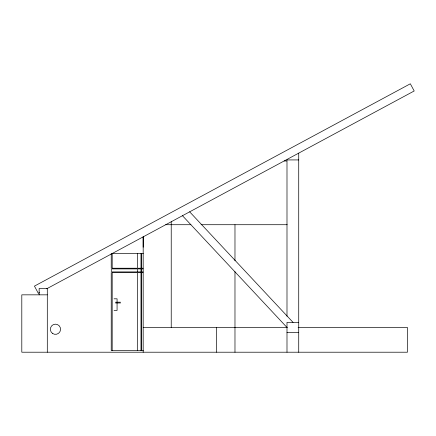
<?xml version="1.0" encoding="UTF-8"?>
<svg xmlns="http://www.w3.org/2000/svg" width="436" height="436" viewBox="0 0 436 436"><rect width="100%" height="100%" fill="white"/><g stroke="black" fill="none" stroke-linecap="round" stroke-linejoin="round"><path stroke-width="0.65" d="M143.177 247.217L143.177 236.857L143.177 352.212M39.513 292.654L38.314 293.303L34.444 286.114L410.331 83.788L414.2 90.971L46.707 288.785M298.725 159.93L286.992 159.93L286.992 316.258M284.168 160.966L286.812 160.966M165.735 224.714L190.892 224.714M201.067 224.714L287.193 224.714M143.324 253.518L112.188 253.518L112.188 268.233M112.123 268.233L137.384 268.233L137.318 253.518M138.021 268.233L141.188 268.233L141.188 253.518M141.656 268.233L143.008 268.233M111.289 268.898L111.289 271.917M112.123 268.898L137.384 268.898L137.318 271.917M138.021 268.898L141.188 268.898L141.188 271.917L138.021 271.917M141.656 268.898L143.008 268.898M112.123 271.917L137.384 271.917M141.656 271.917L143.008 271.917M112.123 272.625L137.384 272.625L137.318 350.555M138.021 272.625L141.188 272.625L141.188 350.555M141.656 272.625L143.008 272.625M47.301 294.84L21.8 294.84L21.8 352.212L407.453 352.212L407.453 327.474L298.11 327.474M114.079 298.807L117.071 298.807L117.071 310.421L114.079 310.421M115.496 302.192L120.5 302.192M115.496 302.966L120.5 302.966M298.725 322.378L286.992 322.378L286.992 352.212M143.177 327.474L287.248 327.474M286.992 332.575L298.725 332.575M143.324 350.555L111.224 350.555L111.224 272.625M189.665 211.831L293.047 322.378M182.466 215.706L286.992 327.474M298.725 153.129L298.725 352.212M234.977 224.714L234.977 260.783M234.977 271.672L234.977 352.212M216.616 327.474L216.616 352.212M171.228 221.755L171.228 327.474M141.117 253.518L141.117 268.233M141.117 268.898L141.117 271.917M141.117 272.625L141.117 350.555M112.188 272.625L112.188 350.555M111.224 253.518L111.224 268.233M47.301 352.212L47.301 288.463L39.142 288.463L39.142 294.84M52.554 333.453A5.101 5.101 0 0 0 60.544 329.681A5.101 5.101 0 0 0 53.279 324.651A5.101 5.101 0 0 0 52.554 333.453"/></g></svg>
